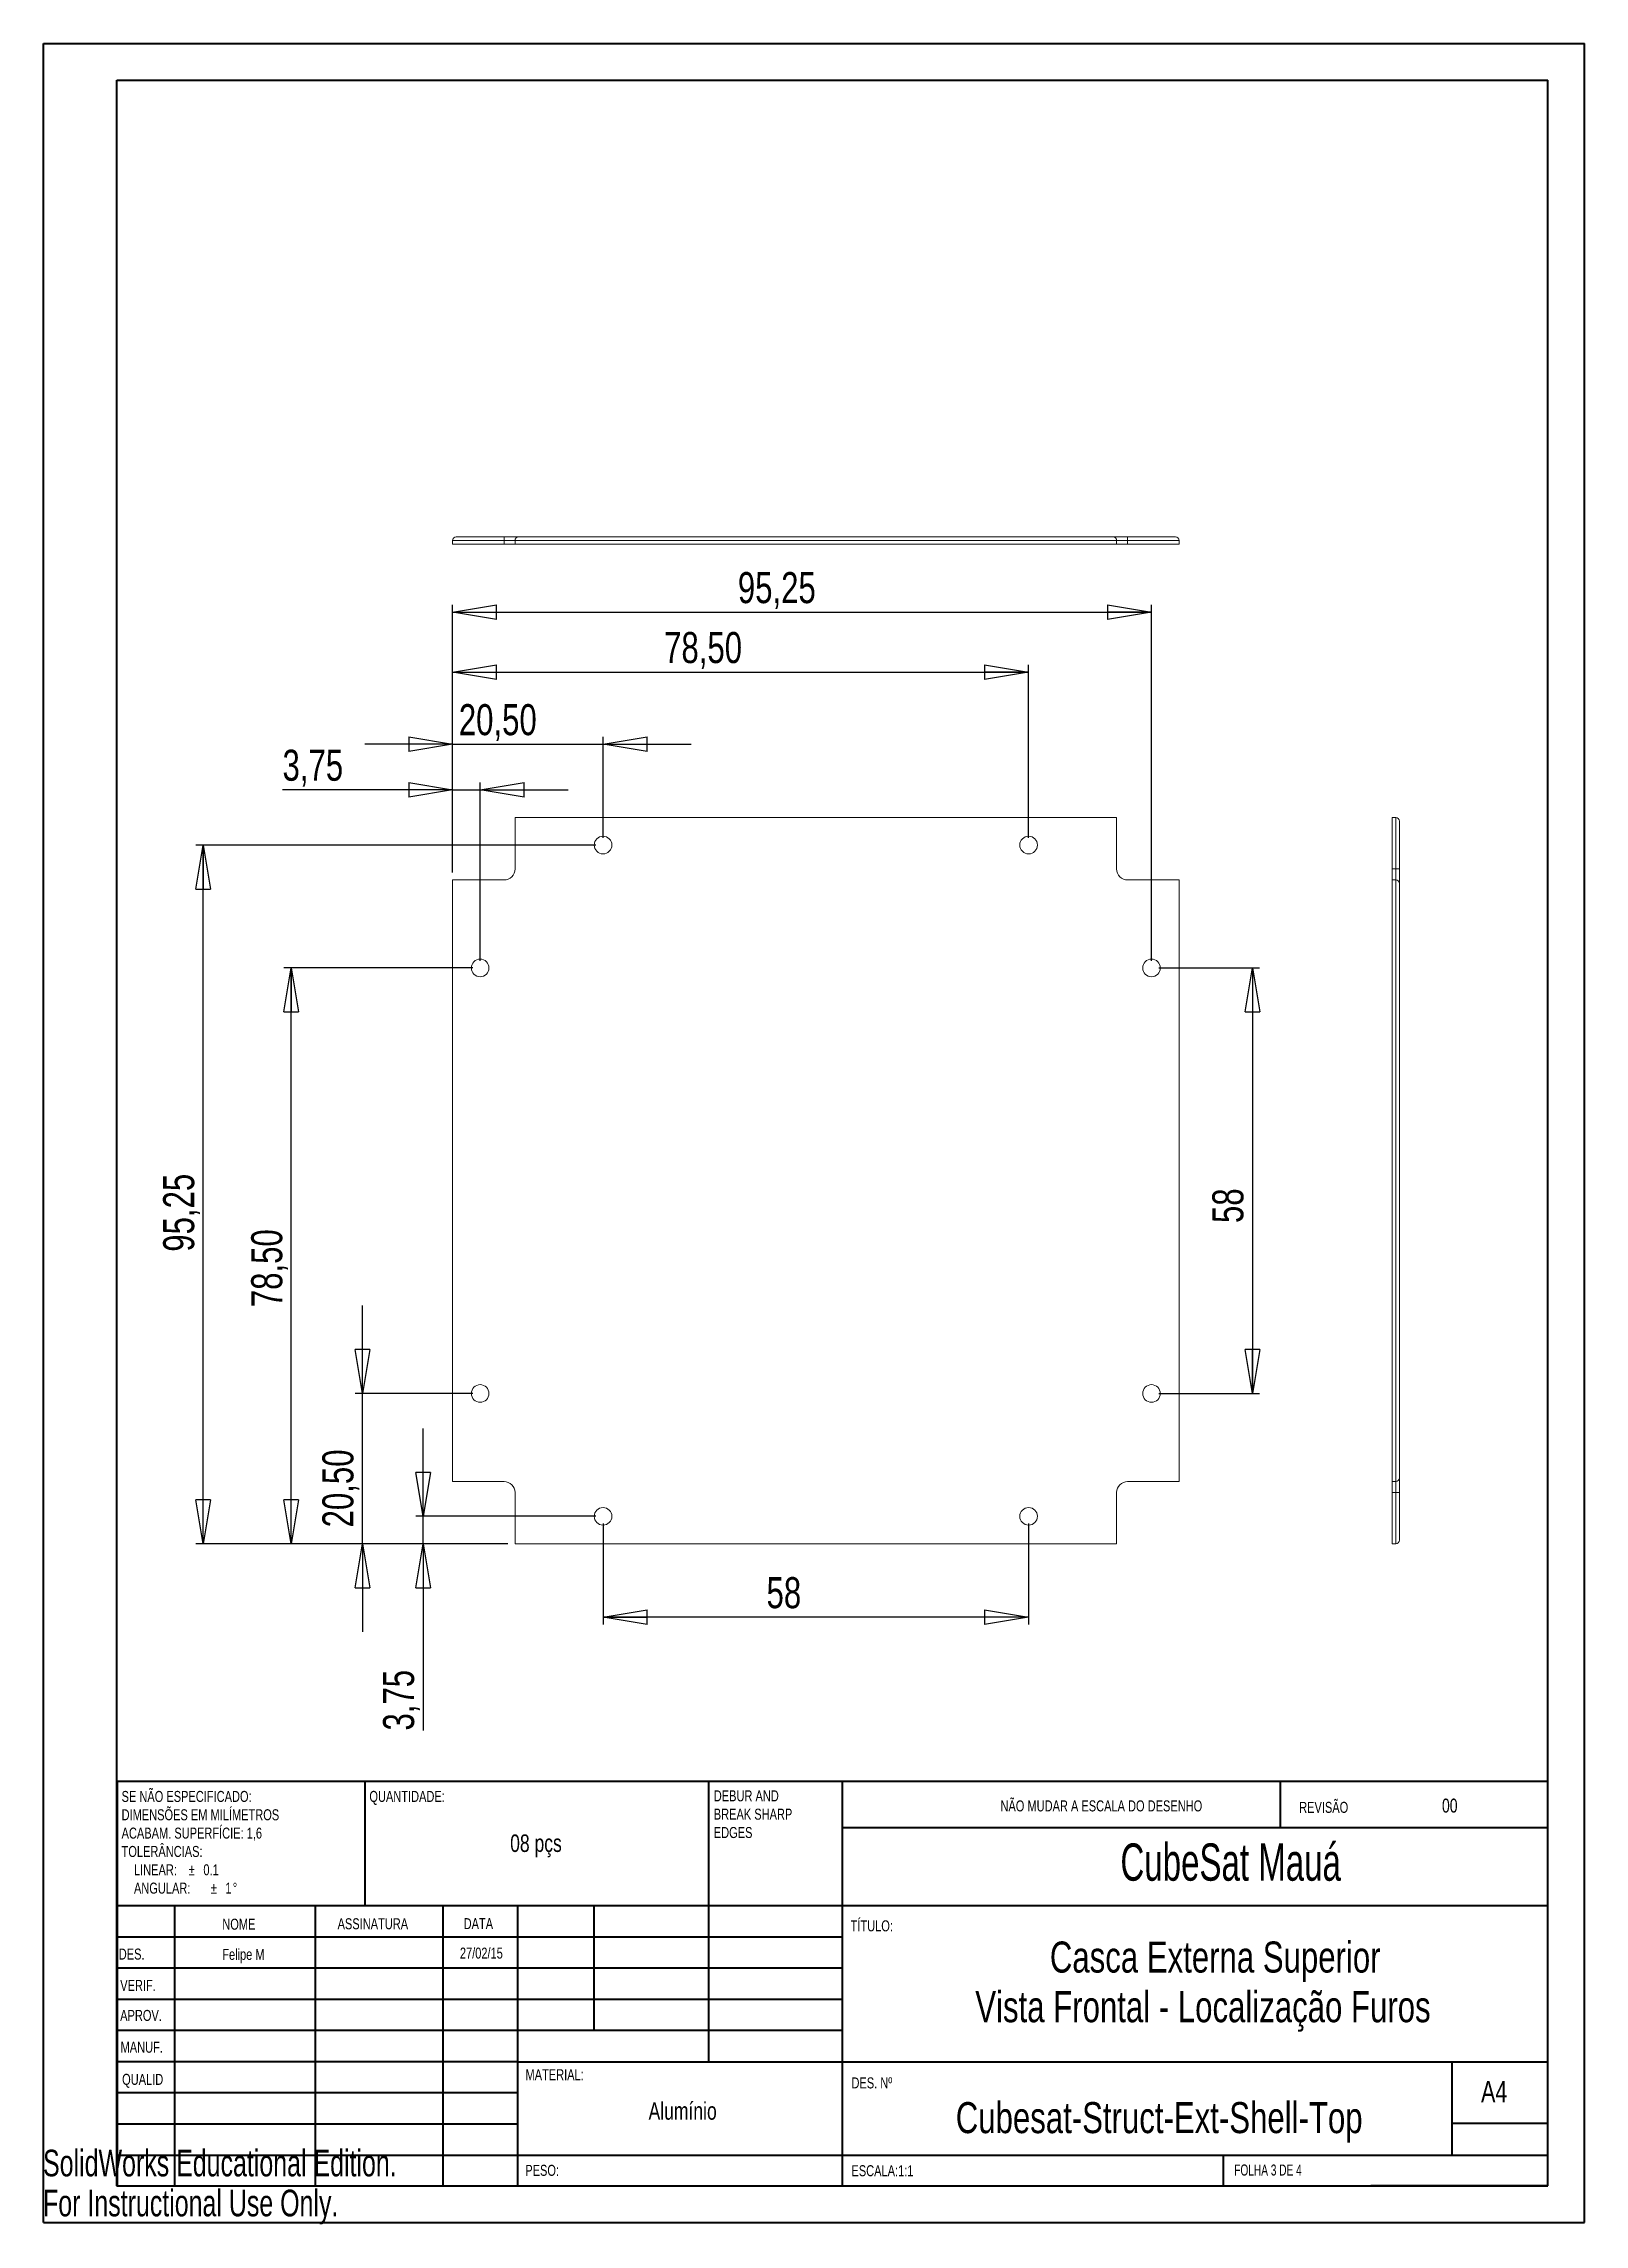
# Paper-space layout 'Folha03' of a CAD drawing. Header units: millimetres. Extents: x 0 to 210, y 0 to 297.
import ezdxf

# ---------------------------------------------------------------- set-up
doc = ezdxf.new("R2010")
doc.units = ezdxf.units.MM
doc.layers.add('FORMAT', color=7, linetype='Continuous')
doc.styles.add('SLDTEXTSTYLE0', font='TXT', dxfattribs={"width": 0.75})
doc.styles.add('SLDTEXTSTYLE1', font='TXT', dxfattribs={"width": 0.663})
doc.styles.add('SLDTEXTSTYLE2', font='TXT', dxfattribs={"width": 0.6875})
doc.styles.add('SLDTEXTSTYLE3', font='TXT', dxfattribs={"width": 0.7})
doc.dimstyles.new('SLDDIMSTYLE0', dxfattribs={"dimtxt": 4.233333, "dimasz": 5.9944, "dimexe": 0, "dimexo": 0.0625, "dimgap": 1.058333, "dimtad": 1, "dimrnd": 1e-09, "dimzin": 12, "dimdsep": 46, "dimtxsty": 'SLDTEXTSTYLE0', "dimblk1": 'CLOSED', "dimblk2": 'CLOSED', "dimsah": 1, "dimcen": 0.09, "dimadec": 0, "dimazin": 3, "dimtfac": 1, "dimtmove": 0, "dimatfit": 0, "dimldrblk": 'CLOSED', "dimfxl": 0, "dimfrac": 2, "dimtolj": 1, "dimtzin": 12, "dimarcsym": 0})
doc.dimstyles.new('SLDDIMSTYLE1', dxfattribs={"dimtxt": 4.233333, "dimasz": 5.9944, "dimexe": 0, "dimexo": 0.0625, "dimgap": 1.058333, "dimtad": 1, "dimrnd": 1e-09, "dimzin": 12, "dimdsep": 46, "dimtxsty": 'SLDTEXTSTYLE0', "dimblk1": 'CLOSED', "dimblk2": 'CLOSED', "dimsah": 1, "dimcen": 0.09, "dimadec": 0, "dimazin": 3, "dimtfac": 1, "dimtofl": 0, "dimtmove": 0, "dimatfit": 3, "dimldrblk": 'CLOSED', "dimfxl": 0, "dimfrac": 2, "dimtolj": 1, "dimtzin": 12, "dimarcsym": 0})

# ---------------------------------------------------------------- blocks, each defined once
blk = doc.blocks.new('SW_NOTE_4')
at = {"color": 0, "linetype": 'Continuous', "lineweight": 0, "char_height": 1.5, "attachment_point": 1, "style": 'SLDTEXTSTYLE0'}
for s, insert in [('DEBUR AND', (0, 1.93)), ('BREAK SHARP', (0, -0.57)), ('EDGES', (0, -3.07))]:
    blk.add_mtext(s, dxfattribs=dict(at, insert=insert))
blk = doc.blocks.new('SW_NOTE_5')
at = {"color": 0, "linetype": 'Continuous', "lineweight": 0, "char_height": 1.5, "attachment_point": 1, "style": 'SLDTEXTSTYLE0'}
for s, insert in [('SE NÃO ESPECIFICADO:', (0, 1.93)), ('ACABAM. SUPERFÍCIE: 1,6', (0, -3.07)), ('DIMENSÕES EM MILÍMETROS', (0, -0.57)), ('TOLERÂNCIAS:', (0, -5.57)), ('LINEAR:', (1.69, -8.07)), ('%%p', (9.16, -8.07)), ('0.1', (11.15, -8.07)), ('ANGULAR:', (1.69, -10.57)), ('%%p', (12.16, -10.57)), ('1', (14.15, -10.57)), ('%%d', (15.16, -10.57))]:
    blk.add_mtext(s, dxfattribs=dict(at, insert=insert))
blk = doc.blocks.new('_CLOSED')
at = {"color": 0, "linetype": 'ByBlock', "lineweight": -2}
for p, q in [((-1, 0.166667), (0, 0)), ((-1, 0.166667), (-1, -0.166667)), ((0, 0), (-1, -0.166667)), ((0, 0), (-1, 0))]:
    blk.add_line(p, q, dxfattribs=at)
blk = doc.blocks.new('_D_4')
at = {"layer": 'FORMAT'}
for p, q in [((51.8, 96.47), (51.8, 108.46)), ((75.34, 96.47), (50.81, 96.47)), ((51.8, 92.72), (51.8, 96.47)), ((63.34, 92.72), (50.81, 92.72)), ((51.8, 92.72), (51.8, 67.27))]:
    blk.add_line(p, q, dxfattribs=at)
at = {"layer": 'FORMAT', "xscale": 5.9944, "yscale": 5.9944}
for p, rotation in [((51.8, 96.47, 0.1), 270.0000000000004), ((51.8, 92.72, 0.1), 90.0000000000004)]:
    blk.add_blockref('_CLOSED', p, dxfattribs=dict(at, rotation=rotation))
at = {"layer": 'FORMAT', "insert": (46.34, 67.27, 0.1), "char_height": 4.233, "attachment_point": 1, "rotation": 90, "style": 'SLDTEXTSTYLE0'}
blk.add_mtext('3,75', dxfattribs=at)
blk = doc.blocks.new('_D_5')
at = {"layer": 'FORMAT'}
for p, q in [((43.53, 113.22), (43.53, 125.21)), ((58.59, 113.22), (42.53, 113.22)), ((43.53, 92.72), (43.53, 113.22)), ((63.34, 92.72), (42.53, 92.72)), ((43.53, 92.72), (43.53, 80.73))]:
    blk.add_line(p, q, dxfattribs=at)
at = {"layer": 'FORMAT', "xscale": 5.9944, "yscale": 5.9944}
for p, rotation in [((43.53, 113.22, 0.1), 270.0000000000004), ((43.53, 92.72, 0.1), 90.0000000000004)]:
    blk.add_blockref('_CLOSED', p, dxfattribs=dict(at, rotation=rotation))
at = {"layer": 'FORMAT', "insert": (38.07, 94.96, 0.1), "char_height": 4.233, "attachment_point": 1, "rotation": 90, "style": 'SLDTEXTSTYLE0'}
blk.add_mtext('20,50', dxfattribs=at)
blk = doc.blocks.new('_D_6')
at = {"layer": 'FORMAT'}
for p, q in [((58.59, 171.22), (32.84, 171.22)), ((33.83, 92.72), (33.83, 171.22)), ((63.34, 92.72), (32.84, 92.72))]:
    blk.add_line(p, q, dxfattribs=at)
at = {"layer": 'FORMAT', "xscale": 5.9944, "yscale": 5.9944}
for p, rotation in [((33.83, 171.22, 0.1), 90.0000000000004), ((33.83, 92.72, 0.1), 270.0000000000004)]:
    blk.add_blockref('_CLOSED', p, dxfattribs=dict(at, rotation=rotation))
at = {"layer": 'FORMAT', "insert": (28.37, 124.98, 0.1), "char_height": 4.233, "attachment_point": 1, "rotation": 90, "style": 'SLDTEXTSTYLE0'}
blk.add_mtext('78,50', dxfattribs=at)
blk = doc.blocks.new('_D_7')
at = {"layer": 'FORMAT'}
for p, q in [((75.34, 187.97), (20.84, 187.97)), ((21.83, 92.72), (21.83, 187.97)), ((63.34, 92.72), (20.84, 92.72))]:
    blk.add_line(p, q, dxfattribs=at)
at = {"layer": 'FORMAT', "xscale": 5.9944, "yscale": 5.9944}
for p, rotation in [((21.83, 187.97, 0.1), 90.0000000000004), ((21.83, 92.72, 0.1), 270.0000000000004)]:
    blk.add_blockref('_CLOSED', p, dxfattribs=dict(at, rotation=rotation))
at = {"layer": 'FORMAT', "insert": (16.37, 132.54, 0.1), "char_height": 4.233, "attachment_point": 1, "rotation": 90, "style": 'SLDTEXTSTYLE0'}
blk.add_mtext('95,25', dxfattribs=at)
blk = doc.blocks.new('_D_8')
at = {"layer": 'FORMAT'}
for p, q in [((55.83, 184.21), (55.83, 202.71)), ((76.33, 188.96), (76.33, 202.71)), ((55.83, 201.72), (43.84, 201.72)), ((55.83, 201.72), (76.33, 201.72)), ((76.33, 201.72), (88.32, 201.72))]:
    blk.add_line(p, q, dxfattribs=at)
at = {"layer": 'FORMAT', "xscale": 5.9944, "yscale": 5.9944}
blk.add_blockref('_CLOSED', (55.83, 201.72, 0.1), dxfattribs=at)
at = {"layer": 'FORMAT', "xscale": 5.9944, "yscale": 5.9944, "rotation": 180.0000000000004}
blk.add_blockref('_CLOSED', (76.33, 201.72, 0.1), dxfattribs=at)
at = {"layer": 'FORMAT', "insert": (56.67, 207.18, 0.1), "char_height": 4.233, "attachment_point": 1, "style": 'SLDTEXTSTYLE0'}
blk.add_mtext('20,50', dxfattribs=at)
blk = doc.blocks.new('_D_9')
at = {"layer": 'FORMAT'}
for p, q in [((55.83, 184.21), (55.83, 196.5)), ((59.58, 172.21), (59.58, 196.5)), ((55.83, 195.51), (32.64, 195.51)), ((55.83, 195.51), (59.58, 195.51)), ((59.58, 195.51), (71.57, 195.51))]:
    blk.add_line(p, q, dxfattribs=at)
at = {"layer": 'FORMAT', "xscale": 5.9944, "yscale": 5.9944}
blk.add_blockref('_CLOSED', (55.83, 195.51, 0.1), dxfattribs=at)
at = {"layer": 'FORMAT', "xscale": 5.9944, "yscale": 5.9944, "rotation": 180.0000000000004}
blk.add_blockref('_CLOSED', (59.58, 195.51, 0.1), dxfattribs=at)
at = {"layer": 'FORMAT', "insert": (32.64, 200.97, 0.1), "char_height": 4.233, "attachment_point": 1, "style": 'SLDTEXTSTYLE0'}
blk.add_mtext('3,75', dxfattribs=at)
blk = doc.blocks.new('_D_10')
at = {"layer": 'FORMAT'}
for p, q in [((55.83, 184.21), (55.83, 212.54)), ((55.83, 211.55), (134.33, 211.55)), ((134.33, 188.96), (134.33, 212.54))]:
    blk.add_line(p, q, dxfattribs=at)
at = {"layer": 'FORMAT', "xscale": 5.9944, "yscale": 5.9944, "rotation": 180.0000000000004}
blk.add_blockref('_CLOSED', (55.83, 211.55, 0.1), dxfattribs=at)
at = {"layer": 'FORMAT', "xscale": 5.9944, "yscale": 5.9944}
blk.add_blockref('_CLOSED', (134.33, 211.55, 0.1), dxfattribs=at)
at = {"layer": 'FORMAT', "insert": (84.65, 217.01, 0.1), "char_height": 4.233, "attachment_point": 1, "style": 'SLDTEXTSTYLE0'}
blk.add_mtext('78,50', dxfattribs=at)
blk = doc.blocks.new('_D_11')
at = {"layer": 'FORMAT'}
for p, q in [((55.83, 184.21), (55.83, 220.71)), ((151.08, 172.21), (151.08, 220.71)), ((55.83, 219.72), (151.08, 219.72))]:
    blk.add_line(p, q, dxfattribs=at)
at = {"layer": 'FORMAT', "xscale": 5.9944, "yscale": 5.9944, "rotation": 180.0000000000004}
blk.add_blockref('_CLOSED', (55.83, 219.72, 0.1), dxfattribs=at)
at = {"layer": 'FORMAT', "xscale": 5.9944, "yscale": 5.9944}
blk.add_blockref('_CLOSED', (151.08, 219.72, 0.1), dxfattribs=at)
at = {"layer": 'FORMAT', "insert": (94.7, 225.18, 0.1), "char_height": 4.233, "attachment_point": 1, "style": 'SLDTEXTSTYLE0'}
blk.add_mtext('95,25', dxfattribs=at)
blk = doc.blocks.new('_D_12')
at = {"layer": 'FORMAT'}
for p, q in [((152.07, 171.22), (165.82, 171.22)), ((164.83, 171.22), (164.83, 113.22)), ((152.07, 113.22), (165.82, 113.22))]:
    blk.add_line(p, q, dxfattribs=at)
at = {"layer": 'FORMAT', "xscale": 5.9944, "yscale": 5.9944}
for p, rotation in [((164.83, 171.22, 0.1), 90.0000000000004), ((164.83, 113.22, 0.1), 270.0000000000004)]:
    blk.add_blockref('_CLOSED', p, dxfattribs=dict(at, rotation=rotation))
at = {"layer": 'FORMAT', "insert": (159.37, 136.45, 0.1), "char_height": 4.233, "attachment_point": 1, "rotation": 90, "style": 'SLDTEXTSTYLE0'}
blk.add_mtext('58', dxfattribs=at)
blk = doc.blocks.new('_D_13')
at = {"layer": 'FORMAT'}
for p, q in [((76.33, 95.48), (76.33, 81.73)), ((134.33, 95.48), (134.33, 81.73)), ((134.33, 82.72), (76.33, 82.72))]:
    blk.add_line(p, q, dxfattribs=at)
at = {"layer": 'FORMAT', "xscale": 5.9944, "yscale": 5.9944, "rotation": 180.0000000000004}
blk.add_blockref('_CLOSED', (76.33, 82.72, 0.1), dxfattribs=at)
at = {"layer": 'FORMAT', "xscale": 5.9944, "yscale": 5.9944}
blk.add_blockref('_CLOSED', (134.33, 82.72, 0.1), dxfattribs=at)
at = {"layer": 'FORMAT', "insert": (98.61, 88.18, 0.1), "char_height": 4.233, "attachment_point": 1, "style": 'SLDTEXTSTYLE0'}
blk.add_mtext('58', dxfattribs=at)

psp = doc.layouts.new('Folha03')

# ---------------------------------------------------------------- linework, layer by layer
at = {"color": 7, "linetype": 'Continuous', "lineweight": 40}
for p, q in [((0.079, 0.215), (0.079, 297.215)), ((0.079, 297.215), (210.079, 297.215)), ((210.079, 0.215), (210.079, 297.215)), ((210.079, 292.215), (210.079, 297.215)), ((10.079, 292.215), (205.079, 292.215)), ((10.079, 5.215), (10.079, 292.215)), ((205.079, 5.215), (205.079, 292.215)), ((10.111, 60.371), (205.079, 60.371)), ((10.111, 60.371), (10.111, 5.121)), ((43.911, 43.371), (43.911, 60.371)), ((90.711, 60.371), (90.711, 22.121)), ((108.911, 60.371), (108.911, 5.121)), ((168.679, 54.09), (168.679, 60.465)), ((205.079, 53.996), (108.911, 53.996)), ((205.079, 43.371), (10.111, 43.371)), ((17.911, 43.371), (17.911, 5.121)), ((37.102, 43.371), (37.102, 5.121)), ((54.51, 43.371), (54.51, 5.121)), ((64.711, 5.121), (64.711, 43.371)), ((75.111, 26.371), (75.111, 43.371)), ((108.911, 39.121), (10.111, 39.121)), ((108.911, 34.871), (10.111, 34.871)), ((108.911, 30.621), (10.111, 30.621)), ((108.911, 26.371), (10.111, 26.371)), ((64.711, 22.121), (10.111, 22.121)), ((64.711, 22.121), (205.079, 22.121)), ((192.079, 9.465), (192.079, 22.215)), ((64.711, 17.871), (10.111, 17.871)), ((64.711, 13.621), (10.111, 13.621)), ((205.079, 13.715), (192.079, 13.715)), ((10.111, 9.371), (205.079, 9.371)), ((160.879, 5.215), (160.879, 9.465)), ((10.079, 5.215), (205.079, 5.215)), ((205.079, 5.215), (180.988, 5.215)), ((0.079, 0.215), (210.079, 0.215))]:
    psp.add_line(p, q, dxfattribs=at)
at = {"color": 7, "linetype": 'Continuous', "lineweight": 15}
for p, q in [((62.83, 229.49), (55.83, 229.49)), ((55.83, 228.99), (55.83, 229.49)), ((62.83, 228.99), (55.83, 228.99)), ((56.33, 229.99), (62.83, 229.99)), ((62.83, 229.99), (62.83, 229.49)), ((62.83, 229.99), (64.83, 229.99)), ((64.33, 229.49), (62.83, 229.49)), ((62.83, 228.99), (62.83, 229.49)), ((64.33, 228.99), (62.83, 228.99)), ((146.33, 229.49), (64.33, 229.49)), ((64.33, 228.99), (64.33, 229.49)), ((64.33, 228.99), (146.33, 228.99)), ((64.83, 229.99), (145.83, 229.99)), ((145.83, 229.99), (147.83, 229.99)), ((146.33, 228.99), (146.33, 229.49)), ((147.83, 229.49), (146.33, 229.49)), ((147.83, 228.99), (146.33, 228.99)), ((147.83, 229.49), (147.83, 229.99)), ((147.83, 229.99), (154.33, 229.99)), ((147.83, 228.99), (147.83, 229.49)), ((154.83, 229.49), (147.83, 229.49)), ((154.83, 228.99), (147.83, 228.99)), ((154.83, 228.99), (154.83, 229.49)), ((64.33, 191.719), (64.33, 184.719)), ((64.33, 191.719), (146.33, 191.719)), ((146.33, 184.719), (146.33, 191.719)), ((183.862, 191.719), (184.362, 191.719)), ((183.862, 184.719), (183.862, 191.719)), ((184.362, 184.719), (184.362, 191.719)), ((184.862, 191.219), (184.862, 184.719)), ((183.862, 184.719), (184.362, 184.719)), ((183.862, 183.219), (183.862, 184.719)), ((184.362, 183.219), (184.362, 184.719)), ((184.362, 184.719), (184.862, 184.719)), ((184.862, 184.719), (184.862, 182.719)), ((62.83, 183.219), (55.83, 183.219)), ((55.83, 101.219), (55.83, 183.219)), ((154.83, 183.219), (147.83, 183.219)), ((154.83, 183.219), (154.83, 101.219)), ((183.862, 183.219), (183.862, 101.219)), ((183.862, 183.219), (184.362, 183.219)), ((184.362, 101.219), (184.362, 183.219)), ((184.862, 182.719), (184.862, 101.719)), ((55.83, 101.219), (62.83, 101.219)), ((147.83, 101.219), (154.83, 101.219)), ((183.862, 101.219), (184.362, 101.219)), ((183.862, 99.719), (183.862, 101.219)), ((184.362, 99.719), (184.362, 101.219)), ((184.862, 101.719), (184.862, 99.719)), ((64.33, 99.719), (64.33, 92.719)), ((146.33, 92.719), (146.33, 99.719)), ((183.862, 99.719), (184.362, 99.719)), ((183.862, 92.719), (183.862, 99.719)), ((184.862, 99.719), (184.362, 99.719)), ((184.362, 92.719), (184.362, 99.719)), ((184.862, 99.719), (184.862, 93.219)), ((146.33, 92.719), (64.33, 92.719)), ((183.862, 92.719), (184.362, 92.719))]:
    psp.add_line(p, q, dxfattribs=at)
for centre in [(76.33, 187.969), (134.33, 187.969), (59.58, 171.219), (151.08, 171.219), (59.58, 113.219), (151.08, 113.219), (76.33, 96.469), (134.33, 96.469)]:
    psp.add_circle(centre, 1.2, dxfattribs=at)
for centre, radius, start, end in [((56.33, 229.49), 0.5, 90, 180), ((64.83, 229.49), 0.5, 90, 180), ((145.83, 229.49), 0.5, 0, 90), ((154.33, 229.49), 0.5, 0, 90), ((184.362, 191.219), 0.5, 0, 90), ((62.83, 184.719), 1.5, 270, 0), ((147.83, 184.719), 1.5, 180, 270), ((184.362, 182.719), 0.5, 0, 90), ((62.83, 99.719), 1.5, 0, 90), ((147.83, 99.719), 1.5, 90, 180), ((184.362, 101.719), 0.5, 270, 0), ((184.362, 93.219), 0.5, 270, 0)]:
    psp.add_arc(centre, radius, start, end, dxfattribs=at)

# ---------------------------------------------------------------- block references
at = {"color": 7, "linetype": 'Continuous', "lineweight": 0}
for name, p in [('SW_NOTE_5', (10.704, 57.108)), ('SW_NOTE_4', (91.42, 57.19))]:
    psp.add_blockref(name, p, dxfattribs=at)

# ---------------------------------------------------------------- texts
for s, insert, char_height, attachment_point, style in [('QUANTIDADE:', (44.482, 59.04), 1.5, 1, 'SLDTEXTSTYLE0'), ('NÃO MUDAR A ESCALA DO DESENHO', (130.493, 57.748), 1.5, 1, 'SLDTEXTSTYLE0'), ('REVISÃO', (171.206, 57.55), 1.5, 1, 'SLDTEXTSTYLE0'), ('00', (191.731, 57.99), 1.905, 2, 'SLDTEXTSTYLE0'), ('08 pçs', (67.185, 53.102), 2.3813, 2, 'SLDTEXTSTYLE0'), ('CubeSat Mauá', (161.869, 51.883), 5.08, 2, 'SLDTEXTSTYLE1'), ('NOME', (24.433, 41.622), 1.5, 1, 'SLDTEXTSTYLE0'), ('ASSINATURA', (40.144, 41.683), 1.5, 1, 'SLDTEXTSTYLE0'), ('DATA', (57.326, 41.697), 1.5, 1, 'SLDTEXTSTYLE0'), ('TÍTULO:', (110.067, 41.399), 1.5, 1, 'SLDTEXTSTYLE0'), ('Casca Externa Superior', (159.763, 38.511), 4.23333, 2, 'SLDTEXTSTYLE0'), ('DES.', (10.323, 37.551), 1.5, 1, 'SLDTEXTSTYLE0'), ('Felipe M', (27.31, 37.504), 1.4986, 2, 'SLDTEXTSTYLE0'), ('27/02/15', (59.74, 37.68), 1.4986, 2, 'SLDTEXTSTYLE0'), ('VERIF.', (10.521, 33.275), 1.5, 1, 'SLDTEXTSTYLE0'), ('APROV.', (10.513, 29.185), 1.5, 1, 'SLDTEXTSTYLE0'), ('MANUF.', (10.566, 24.855), 1.5, 1, 'SLDTEXTSTYLE0'), ('MATERIAL:', (65.757, 21.107), 1.5, 1, 'SLDTEXTSTYLE0'), ('QUALID', (10.78, 20.471), 1.5, 1, 'SLDTEXTSTYLE0'), ('DES. Nº', (110.185, 19.99), 1.5, 1, 'SLDTEXTSTYLE0'), ('A4', (196, 19.515), 2.9104, 1, 'SLDTEXTSTYLE0'), ('Alumínio', (87.179, 16.606), 2.3813, 2, 'SLDTEXTSTYLE0'), ('Cubesat-Struct-Ext-Shell-Top', (152.126, 16.626), 4.23333, 2, 'SLDTEXTSTYLE0'), ('PESO:', (65.729, 8.07), 1.4986, 1, 'SLDTEXTSTYLE0'), ('ESCALA:1:1', (110.185, 8.021), 1.5, 1, 'SLDTEXTSTYLE0'), ('FOLHA 3 DE 4', (162.357, 8.115), 1.5, 1, 'SLDTEXTSTYLE2')]:
    psp.add_mtext(s, dxfattribs=dict(at, insert=insert, char_height=char_height, attachment_point=attachment_point, style=style))
at = {"color": 7, "linetype": 'Continuous', "char_height": 3.633, "attachment_point": 1, "style": 'SLDTEXTSTYLE3'}
for s, insert in [('SolidWorks Educational Edition.', (0, 10.133)), ('For Instructional Use Only.', (0, 4.683))]:
    psp.add_mtext(s, dxfattribs=dict(at, insert=insert))
at = {"layer": 'FORMAT', "insert": (158.094, 31.745), "char_height": 4.23333, "attachment_point": 2, "style": 'SLDTEXTSTYLE0'}
psp.add_mtext('Vista Frontal - Localização Furos', dxfattribs=at)

# ---------------------------------------------------------------- dimensions: what is measured, and where the dimension line sits
at = {"layer": 'FORMAT'}
for base, p1, p2, dimstyle, picture, middle in [((151.08, 219.719), (55.83, 183.219), (151.08, 171.219), 'SLDDIMSTYLE1', '_D_11', (103.455, 219.719)), ((134.33, 211.548), (55.83, 183.219), (134.33, 187.969), 'SLDDIMSTYLE1', '_D_10', (93.398, 211.548)), ((76.33, 201.719), (55.83, 183.219), (76.33, 187.969), 'SLDDIMSTYLE0', '_D_8', (65.425, 201.719)), ((59.58, 195.513), (55.83, 183.219), (59.58, 171.219), 'SLDDIMSTYLE0', '_D_9', (39.83, 195.513)), ((76.33, 82.719), (134.33, 96.469), (76.33, 96.469), 'SLDDIMSTYLE1', '_D_13', (103.455, 82.719))]:
    dim = psp.add_linear_dim(base=base, p1=p1, p2=p2, dimstyle=dimstyle, dxfattribs=at)
    dim.commit()
    dim.dimension.update_dxf_attribs({"geometry": picture, "text_midpoint": middle, "dimtype": 160})
for base, p1, p2, dimstyle, picture, middle in [((21.83, 187.969), (64.33, 92.719), (76.33, 187.969), 'SLDDIMSTYLE1', '_D_7', (21.83, 141.296)), ((33.83, 171.219), (64.33, 92.719), (59.58, 171.219), 'SLDDIMSTYLE1', '_D_6', (33.83, 133.735)), ((164.83, 113.219), (151.08, 171.219), (151.08, 113.219), 'SLDDIMSTYLE1', '_D_12', (164.83, 141.296)), ((43.525, 113.219), (64.33, 92.719), (59.58, 113.219), 'SLDDIMSTYLE0', '_D_5', (43.525, 103.717)), ((51.797, 96.469), (64.33, 92.719), (76.33, 96.469), 'SLDDIMSTYLE0', '_D_4', (51.797, 74.455))]:
    dim = psp.add_linear_dim(base=base, p1=p1, p2=p2, angle=90, dimstyle=dimstyle, dxfattribs=at)
    dim.commit()
    dim.dimension.update_dxf_attribs({"geometry": picture, "text_midpoint": middle, "dimtype": 160})

doc.saveas('drawing.dxf')
